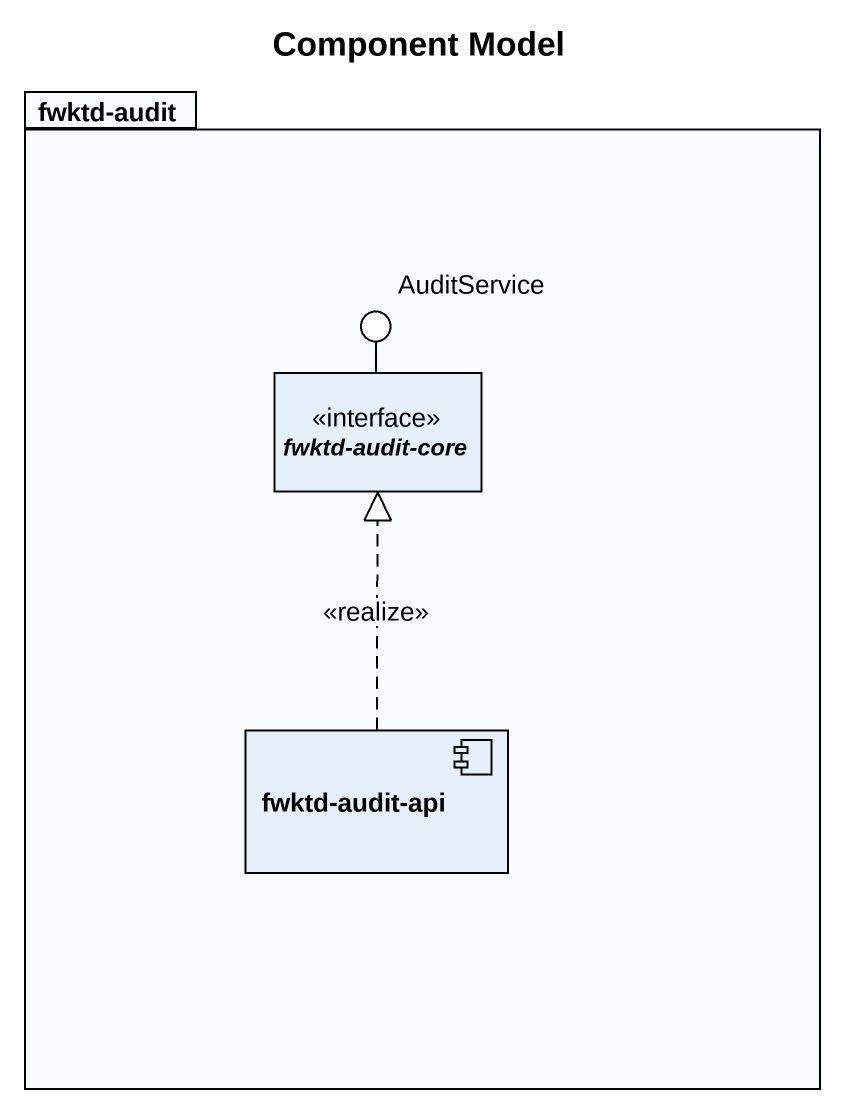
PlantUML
@startuml
title Component Model
allowmixing
hide circle
hide empty members
package "fwktd-audit" as fwktd_audit {
  interface "fwktd-audit-core" as fwktd_audit_core <<interface>>
  component "fwktd-audit-api" as fwktd_audit_api
}
() AuditService
fwktd_audit_core -up- AuditService
fwktd_audit_api .up.|> fwktd_audit_core : <<realize>>
@enduml
